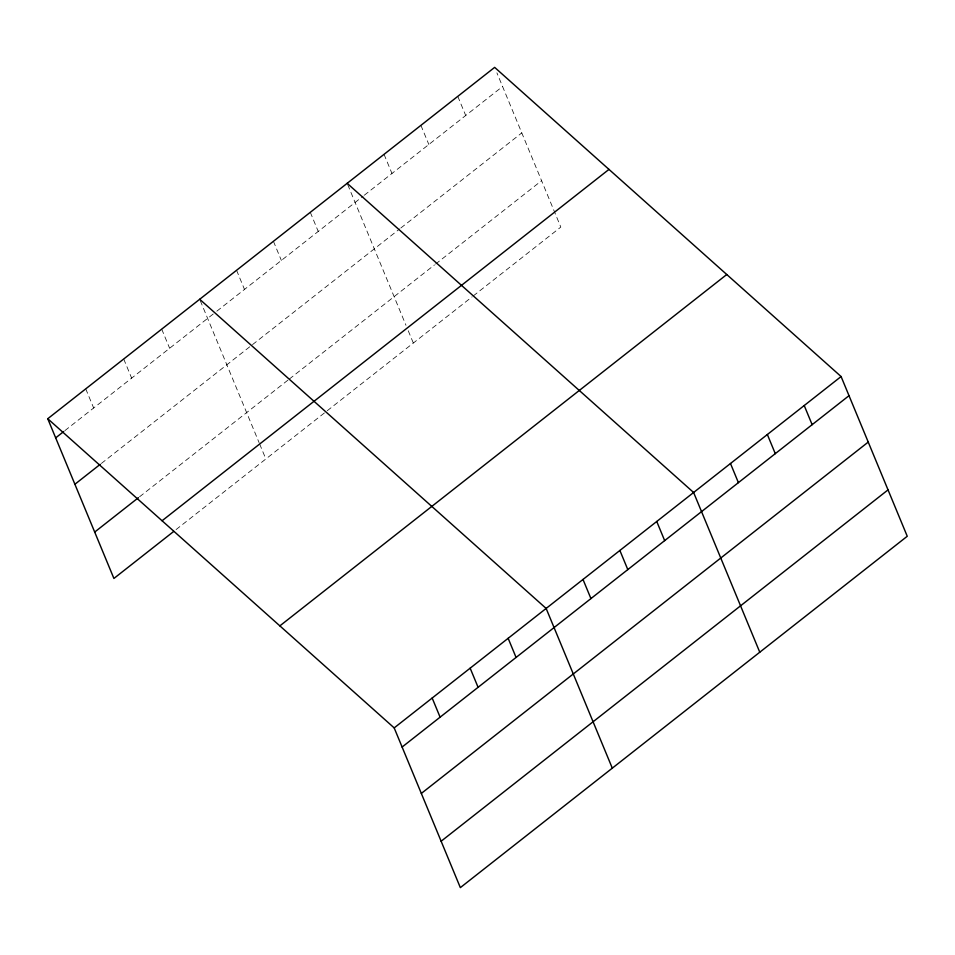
<?xml version="1.0" encoding="UTF-8"?>
<svg xmlns="http://www.w3.org/2000/svg" width="955" height="955" viewBox="0 0 955 955"><rect width="100%" height="100%" fill="white"/><g stroke="black" fill="none" stroke-linecap="round" stroke-linejoin="round"><path stroke-width="0.72" stroke-dasharray="4.78 3.58" d="M64.88 430.621L215.687 312.058M216.845 311.163L363.163 196.121M364.321 195.214L502.581 86.511M101.373 463.45L399.668 228.925M400.814 228.018L521.788 132.912M139.585 496.767L288.112 379.995M289.269 379.087L434.441 264.953M435.599 264.046L541.592 180.71M176.066 529.583L472.092 296.85M473.25 295.943L560.812 227.099L496.91 72.843M457.779 96.36L465.706 115.495M420.904 125.344L428.831 144.48M384.041 154.34L391.968 173.476M347.739 184.685L405.982 325.309M408.251 330.764L413.336 343.048M310.303 212.308L318.23 231.444M273.428 241.293L281.355 260.429M236.565 270.277L244.492 289.413M200.263 300.634L259.08 442.619M259.641 443.991L265.86 458.997M161.705 329.129L169.632 348.265M123.72 358.996L131.647 378.132M85.735 388.864L93.662 408"/><path stroke-width="1.43" d="M47.75 418.732L494.654 67.375L841.092 376.545L907.25 536.268L460.346 887.625L394.188 727.901L47.75 418.732L113.908 578.455L173.774 531.398M55.677 437.868L63.734 431.529M74.896 484.257L100.215 464.345M94.688 532.066L138.439 497.674M162.075 520.75L608.968 169.405M279.863 625.871L726.767 274.515M394.188 727.901L841.092 376.545M402.115 747.037L849.019 395.68M421.334 793.426L868.238 442.081M441.138 841.224L888.031 489.879M347.166 183.324L693.616 492.494L759.774 652.217M199.691 299.273L546.141 608.442L612.298 768.166M804.217 405.529L812.144 424.665M767.354 434.513L775.281 453.649M730.48 463.509L738.406 482.645M656.742 521.478L664.668 540.614M619.879 550.462L627.805 569.598M583.004 579.446L590.93 598.582M508.144 638.298L516.07 657.434M470.158 668.166L478.085 687.302M432.173 698.033L440.1 717.169"/></g></svg>
